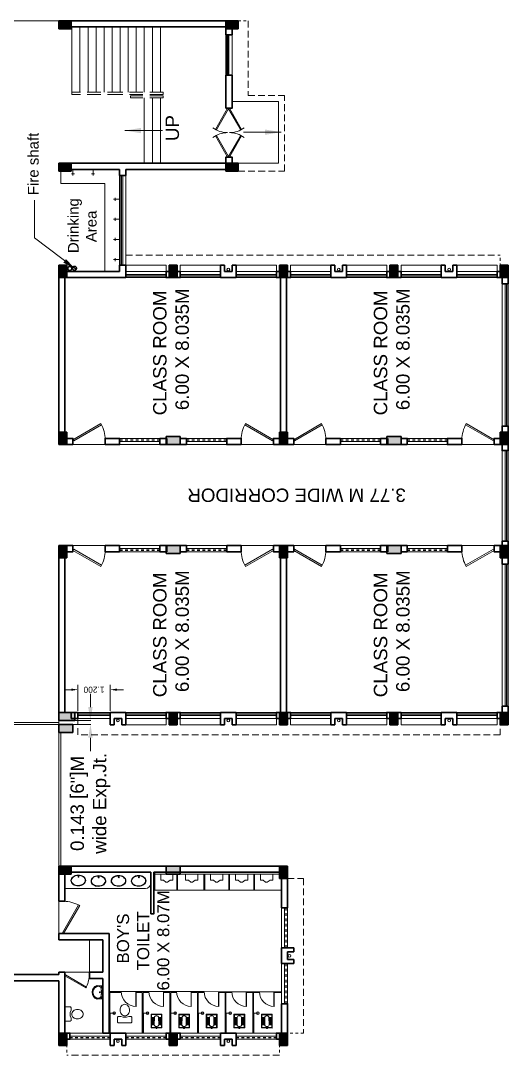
# Model space of a CAD drawing. Header units: millimetres. Extents: x 1898 to 3725, y 783 to 1532.
# Drawn here: x 2425.37 to 2443.55, y 1007.2 to 1045.81 of the extents above; entities that cross this region are included whole.
import ezdxf

# ---------------------------------------------------------------- set-up
doc = ezdxf.new("R2010")
doc.units = ezdxf.units.MM
for name, pattern in [('CENTER2', [1.125, 0.75, -0.125, 0.125, -0.125]), ('DASHED', [0.75, 0.5, -0.25]), ('DASHED2', [0.375, 0.25, -0.125]), ('HIDDEN', [0.375, 0.25, -0.125])]:
    doc.linetypes.add(name, pattern=pattern)
doc.layers.get('0').update_dxf_attribs({"lineweight": 20})
doc.layers.get('Defpoints').update_dxf_attribs({"lineweight": 15})
for name, color, linetype, lineweight in [('BL', 1, 'CENTER2', 30), ('CLL LEV.', 15, 'Continuous', 18), ('COL HATCH', 253, 'Continuous', 13), ('Column', 251, 'Continuous', 30), ('CUBICAL TOILET', 5, 'Continuous', 15), ('DIM', 6, 'Continuous', 18), ('Door', 54, 'Continuous', 18), ('expension joint', 248, 'Continuous', 18), ('Fixture', 44, 'Continuous', 13), ('Furniture', 13, 'Continuous', 13), ('glass', 5, 'Continuous', 18), ('PROJ.', 30, 'DASHED2', 15), ('Railing', 23, 'Continuous', 13), ('STAIRS', 10, 'Continuous', 18), ('TEXT', 7, 'Continuous', 15), ('Ventilator', 4, 'DASHED', 18), ('Wall', 7, 'Continuous', 30), ('Window', 150, 'Continuous', 15), ('Window-Wall', 7, 'Continuous', 18)]:
    doc.layers.add(name, color=color, linetype=linetype, lineweight=lineweight)
doc.styles.add('DIM', font='arial.ttf', dxfattribs={"height": 0.5})
doc.styles.add('L120', font='arial.ttf', dxfattribs={"height": 0.6})
doc.styles.get("Standard").update_dxf_attribs({"font": 'arial.ttf', "height": 0.2})
doc.styles.add('Tabrej', font='arial.ttf')
doc.dimstyles.new('Current Dim style', dxfattribs={"dimscale": 0.3, "dimtxt": 0.2, "dimasz": 2, "dimexe": 0.18, "dimexo": 1, "dimgap": 0.09, "dimtad": 0, "dimzin": 0, "dimdsep": 46, "dimtxsty": 'Standard', "dimcen": 0.09, "dimclrd": 256, "dimclre": 256, "dimclrt": 7, "dimadec": 0, "dimazin": 0, "dimtfac": 1, "dimtofl": 0, "dimtmove": 2, "dimatfit": 3, "dimfxl": 0, "dimtolj": 1, "dimtzin": 0, "dimlwd": -1, "dimlwe": -1, "dimarcsym": 0})
doc.dimstyles.new('DIM', dxfattribs={"dimtxt": 0.5, "dimasz": 0.5, "dimexe": 0.02, "dimexo": 0, "dimgap": 0.1, "dimtad": 0, "dimdec": 3, "dimzin": 0, "dimdsep": 46, "dimtxsty": 'DIM', "dimcen": 0, "dimclrd": 251, "dimclre": 256, "dimclrt": 7, "dimadec": 0, "dimazin": 0, "dimtfac": 1, "dimtdec": 3, "dimtofl": 0, "dimtmove": 0, "dimatfit": 3, "dimfxl": 0, "dimtolj": 1, "dimtzin": 0, "dimlwd": -1, "dimlwe": -1, "dimarcsym": 0})
doc.dimstyles.new('DIMEN', dxfattribs={"dimtxt": 0.3, "dimasz": 0.25, "dimexe": 0.18, "dimexo": 0.0625, "dimgap": 0.09, "dimtad": 0, "dimdec": 3, "dimzin": 0, "dimdsep": 46, "dimtxsty": 'Tabrej', "dimcen": 0, "dimclrd": 256, "dimclre": 256, "dimclrt": 7, "dimadec": 0, "dimazin": 0, "dimtfac": 1, "dimtdec": 3, "dimtofl": 0, "dimtmove": 0, "dimatfit": 1, "dimfxl": 0, "dimtolj": 1, "dimtzin": 0, "dimlwd": -1, "dimlwe": -1, "dimarcsym": 0})

# ---------------------------------------------------------------- blocks, each defined once
blk = doc.blocks.new('WINDOW 1')
at = {"layer": 'CLL LEV.'}
for p, q in [((-0.23, 0), (-0.46, 0)), ((-0.46, 0), (-0.46, -1.5)), ((-0.46, -1.5), (-0.23, -1.5))]:
    blk.add_line(p, q, dxfattribs=at)
at = {"layer": 'Window'}
for p, q in [((-0.065, 0), (-0.065, -1.5)), ((-0.05, -1.5), (-0.05, 0))]:
    blk.add_line(p, q, dxfattribs=at)
at = {"layer": 'Window-Wall'}
for p, q in [((0, 0), (-0.23, 0)), ((-0.23, 0), (-0.23, -1.5)), ((-0.115, 0), (-0.115, -1.5)), ((0, -1.5), (0, 0)), ((-0.23, -1.5), (0, -1.5))]:
    blk.add_line(p, q, dxfattribs=at)
blk = doc.blocks.new('VENTILATOR')
at = {"layer": 'Ventilator', "ltscale": 0.02}
for p, q in [((-0.18, -1.5), (-0.18, 0)), ((-0.165, 0), (-0.165, -1.5))]:
    blk.add_line(p, q, dxfattribs=at)
at = {"layer": 'Window-Wall'}
for p, q in [((-0.23, 0), (0, 0)), ((-0.23, -1.5), (-0.23, 0)), ((-0.115, 0), (-0.115, -1.5)), ((0, 0), (0, -1.5)), ((-0.23, -1.5), (0, -1.5))]:
    blk.add_line(p, q, dxfattribs=at)
blk = doc.blocks.new('C3')
at = {"layer": 'COL HATCH'}
h = blk.add_hatch(color=256, dxfattribs=at)
h.dxf.hatch_style = 1
h.paths.add_polyline_path([(0.3, 0), (0, 0), (0, -0.53), (0.3, -0.53)])
at = {"layer": 'Column'}
for p, q in [((0, 0), (0, -0.53)), ((0.3, 0), (0, 0)), ((0.3, -0.53), (0.3, 0)), ((0, -0.53), (0.3, -0.53))]:
    blk.add_line(p, q, dxfattribs=at)
blk = doc.blocks.new('CU')
at = {"layer": 'COL HATCH', "linetype": 'CENTER2'}
h = blk.add_hatch(color=256, dxfattribs=at)
h.dxf.hatch_style = 1
h.paths.add_polyline_path([(0, 0.035), (0, -0.265), (0.46, -0.265), (0.46, 0.035)])
at = {"layer": 'Column', "linetype": 'CENTER2'}
blk.add_lwpolyline([(0, 0.035), (0, -0.265), (0.46, -0.265), (0.46, 0.035), (0, 0.035)], dxfattribs=at)
blk = doc.blocks.new('SHAFT')
at = {"layer": 'Fixture'}
blk.add_circle((0.327, -0.302), 0.05, dxfattribs=at)
at = {"layer": 'Wall'}
for p, q in [((0.035, 0), (0.62, 0)), ((0.035, 0), (0.035, -0.46)), ((0.185, -0.46), (0.185, -0.23)), ((0.185, -0.23), (0.47, -0.23)), ((0.47, -0.46), (0.47, -0.23)), ((0.62, 0), (0.62, -0.46)), ((0.035, -0.46), (0.185, -0.46)), ((0.62, -0.46), (0.47, -0.46))]:
    blk.add_line(p, q, dxfattribs=at)
blk = doc.blocks.new('*U18')
for p, q in [((0, 0), (0, 6)), ((40, 0), (40, 6))]:
    blk.add_line(p, q)
blk.add_lwpolyline([(0, 0), (34.6, -20), (35.5, -18.5), (0.9, 1.5)], close=True)
blk.add_arc((0, 0), 40, 330, 360)
blk = doc.blocks.new('Door')
at = {"layer": 'Door'}
blk.add_line((0, 0.18), (1.199, 0.18), dxfattribs=at)
at = {"layer": 'Door', "xscale": 0.0299845412869386, "yscale": 0.0299845412869386, "zscale": 0.0299845412869386}
blk.add_blockref('*U18', (0, 0), dxfattribs=at)
blk = doc.blocks.new('A$C65A3360F')
at = {"layer": 'Fixture', "linetype": 'CENTER2'}
for p, q in [((0, 0), (-0.23, 0)), ((0, 0), (-0.23, 0)), ((-0.166, 0.057), (-0.166, 0)), ((-0.166, 0.057), (-0.166, 0)), ((-0.166, 0), (-0.166, -0.057)), ((-0.166, 0), (-0.166, -0.057))]:
    blk.add_line(p, q, dxfattribs=at)
blk = doc.blocks.new('Door - Left Hung 36 in.')
blk.add_lwpolyline([(0.8, -1.3), (0, 0), (31.2, 18), (31.9, 16.7)], close=True)
blk.add_arc((0, 0), 36, 0, 37.3101)
blk = doc.blocks.new('Urinal 1')
for p, q in [((0, 9), (9, 9)), ((0, 9), (0, -9)), ((9, 9), (9, 5)), ((12, 1), (9, 5)), ((12, -1.5), (12, 1)), ((0, -9), (9, -9)), ((9, -5), (12, -1.5)), ((9, -9), (9, -5))]:
    blk.add_line(p, q)
blk = doc.blocks.new('RH 1200')
for p, q in [((21, 0), (21, 43.3)), ((21.7, 0), (21.7, 43.3)), ((-21.7, 0), (21.7, 0)), ((21.7, 0), (21, 0))]:
    blk.add_line(p, q)
at = {"extrusion": (0, 0, -1)}
blk.add_ellipse((21.7, 0), major_axis=(-30.6, 30.6), ratio=1, start_param=5.497787, end_param=7.068583, dxfattribs=at)
blk = doc.blocks.new('GHH')
at = {"layer": 'Door', "ltscale": 20}
blk.add_line((3289.697, -299.103), (3289.697, -299.853), dxfattribs=at)
at = {"layer": 'Door', "ltscale": 20, "xscale": 0.015874999996413, "yscale": 0.015874999996413, "zscale": 0.015874999996413, "rotation": 270}
blk.add_blockref('RH 1200', (3289.697, -299.479), dxfattribs=at)
blk = doc.blocks.new('RSA CL6')
for p, q in [((5.5, 3.5), (5.5, 7.3)), ((5.9, 3.5), (5.9, 7.3)), ((6.3, 3.5), (6.3, 7.3)), ((6.7, 3.4), (6.7, 7.3)), ((7.1, 3.4), (7.1, 7.3)), ((7.5, 3.4), (7.5, 7.3)), ((7.9, 3.4), (7.9, 7.3)), ((8.3, 3.4), (8.3, 7.3)), ((8.7, 3.4), (8.7, 7.3)), ((9.1, 3.4), (9.1, 7.3)), ((9.4, 3.4), (9.4, 7.3)), ((9.8, 3.4), (9.8, 7.3)), ((10.2, 3.4), (10.2, 7.3)), ((10.6, 3.4), (10.6, 7.3)), ((11, 3.3), (11, 7.3)), ((11.4, 3.3), (11.4, 7.3)), ((11.8, 3.3), (11.8, 7.3)), ((12.2, 3.3), (12.2, 7.3)), ((12.6, 3.3), (12.6, 7.3)), ((13, 3.3), (13, 7.3)), ((13.4, 3.3), (13.4, 7.3)), ((13.8, 3.3), (13.8, 7.3)), ((14.2, 3.3), (14.2, 7.3)), ((14.6, 3.3), (14.6, 7.3)), ((15, 3.2), (15, 7.3)), ((15.4, 3.2), (15.4, 7.3)), ((15.7, 3.2), (15.7, 7.3)), ((16.1, 3.2), (16.1, 7.3)), ((16.1, 7.3), (16.1, 3.2)), ((5.5, -7.3), (5.5, -3.5)), ((5.9, -7.3), (5.9, -3.5)), ((6.3, -7.3), (6.3, -3.4)), ((6.7, -7.3), (6.7, -3.4)), ((7.1, -7.3), (7.1, -3.4)), ((7.5, -7.3), (7.5, -3.4)), ((7.9, -7.3), (7.9, -3.4)), ((8.3, -7.3), (8.3, -3.4)), ((8.7, -7.3), (8.7, -3.4)), ((9.1, -7.3), (9.1, -3.4)), ((9.4, -7.3), (9.4, -3.4)), ((9.8, -7.3), (9.8, -3.3)), ((10.2, -7.3), (10.2, -3.3)), ((10.6, -7.3), (10.6, -3.3)), ((11, -7.3), (11, -3.3)), ((11.4, -7.3), (11.4, -3.3)), ((11.8, -7.3), (11.8, -3.3)), ((12.2, -7.3), (12.2, -3.3)), ((12.6, -7.3), (12.6, -3.3)), ((13, -7.3), (13, -3.3)), ((13.4, -7.3), (13.4, -3.2)), ((13.8, -7.3), (13.8, -3.2)), ((14.2, -7.3), (14.2, -3.2)), ((14.6, -7.3), (14.6, -3.2)), ((15, -7.3), (15, -3.2)), ((15.4, -7.3), (15.4, -3.2)), ((15.7, -7.3), (15.7, -3.2)), ((16.1, -3.2), (16.1, -7.3)), ((16.1, -7.3), (16.1, -3.2))]:
    blk.add_line(p, q)
blk.add_lwpolyline([(0.8, -0.6), (0, -0.6), (0, 0.6), (0.8, 0.6)])
for points in [[(0.8, 7.9), (20.9, 7.9), (20.9, -7.9), (0.8, -7.9)], [(1.4, 7.3), (20.3, 7.3), (20.3, -7.3), (1.4, -7.3)]]:
    blk.add_lwpolyline(points, close=True)
for points in [[(5.5, 3.5), (16.1, 3.2, -0.899983), (16.1, -3.2), (5.5, -3.5, -0.799392)], [(5.5, 3.3), (16.1, 3, -0.897689), (16.1, -3), (5.6, -3.3, -0.793494), (5.5, 3.3)]]:
    blk.add_lwpolyline(points, format="xyb", close=True)
blk = doc.blocks.new('ENGLISH SHEET')
at = {"layer": 'Fixture'}
for p, q in [((4663.798, 251.204), (4663.773, 251.179)), ((4663.773, 251.179), (4663.773, 250.696)), ((4663.976, 251.204), (4663.798, 251.204)), ((4664.002, 251.179), (4663.976, 251.204)), ((4663.976, 251.001), (4664.002, 251.09)), ((4663.976, 250.874), (4663.976, 251.001)), ((4663.976, 251.001), (4663.976, 250.874)), ((4664.002, 251.09), (4664.002, 251.179)), ((4663.773, 250.696), (4663.798, 250.67)), ((4663.798, 250.67), (4663.976, 250.67)), ((4664.002, 250.785), (4663.976, 250.874)), ((4663.976, 250.67), (4664.002, 250.696)), ((4664.002, 250.696), (4664.002, 250.785))]:
    blk.add_line(p, q, dxfattribs=at)
blk.add_lwpolyline([(4664.459, 250.937, 0.117036), (4664.443, 251.003, 0.104338), (4664.396, 251.063, 0.09029), (4664.321, 251.105, 0.09898), (4664.243, 251.115, 0.08237), (4664.159, 251.101, 0.09029), (4664.09, 251.063, 0.104338), (4664.043, 251.003, 0.117036), (4664.027, 250.937, 0.117036), (4664.043, 250.871, 0.104338), (4664.09, 250.811, 0.09029), (4664.159, 250.773, 0.08237), (4664.243, 250.759, 0.08237), (4664.327, 250.773, 0.09029), (4664.396, 250.811, 0.104338), (4664.443, 250.871, 0.117036)], format="xyb", close=True, dxfattribs=at)
blk = doc.blocks.new('RSA BASIN 2')
for points in [[(10.7, -8.1, 0.12976), (10, -5.2, 0.106426), (7.6, -2.5, 0.084431), (4.3, -0.7, 0.073534), (0, 0, 0.073534), (-4.3, -0.5, 0.084431), (-7.7, -2.2, 0.106426), (-10.2, -4.8, 0.12976), (-11, -7.7, 0.12976), (-10.3, -10.6, 0.106426), (-7.9, -13.3, 0.084431), (-4.6, -15.1, 0.073534), (-0.3, -15.8, 0.073534), (4, -15.3, 0.084431), (7.4, -13.6, 0.106426), (9.9, -11, 0.12976)], [(10.1, -7.9, 0.119977), (9.4, -5.5, 0.106426), (7.3, -2.9, 0.084431), (4.1, -1.3, 0.073534), (0, -0.6, 0.073534), (-4.1, -1.1, 0.084431), (-7.4, -2.6, 0.106426), (-9.7, -5.1, 0.12976), (-10.4, -7.7, 0.009633), (-10.4, -7.9, 0.119977), (-9.8, -10.3, 0.106426), (-7.6, -12.9, 0.084431), (-4.4, -14.5, 0.073534), (-0.3, -15.2, 0.073534), (3.8, -14.7, 0.084431), (7.1, -13.2, 0.106426), (9.3, -10.7, 0.12976), (10.1, -8.1, 0.009633)]]:
    blk.add_lwpolyline(points, format="xyb", close=True)
for radius in [0.7, 0.479]:
    blk.add_circle((-0.5, -2.5), radius)
blk = doc.blocks.new('RSA BASIN 9')
for points in [[(-0.1, -16.2, 0.340881), (10, -9, 0.074195), (10.1, -8.9), (9.5, 0), (-9.5, 0), (-10, -8.8, 0.082611), (-10, -9.2, 0.330812), (-0.1, -16.2)], [(0, -15, 0.391482), (8.9, -6.7, 0.252869), (6.5, -3.5, 0.087242), (0, -2.5, 0.079484), (-6.5, -3.5, 0.2542), (-8.8, -6.7, 0.39026), (0, -15)], [(-8.6, -2, -0.907437), (-8.4, -1.8), (-7.5, -2.6, -0.907437), (-7.6, -2.7)], [(-8.2, -1.6, -0.907437), (-8.1, -1.5), (-7.1, -2.3, -0.907437), (-7.3, -2.4)], [(-7.8, -1.3, -0.907437), (-7.7, -1.2), (-6.8, -1.9, -0.907437), (-6.9, -2.1)], [(7.8, -1.3, 0.907437), (7.7, -1.2), (6.8, -1.9, 0.907437), (6.9, -2.1)], [(8.2, -1.6, 0.907437), (8.1, -1.5), (7.1, -2.3, 0.907437), (7.3, -2.4)], [(8.6, -2, 0.907437), (8.4, -1.8), (7.5, -2.6, 0.907437), (7.6, -2.7)]]:
    blk.add_lwpolyline(points, format="xyb", close=True)
for points in [[(-5.9, -3.3), (-6.2, -3, -0.183787), (-6.2, -2.7, 0.126662), (-6.2, -2.4), (-6.6, -1.4, 0.35453), (-7.1, -1), (-8.7, -1, 0.414214), (-9.1, -1.4), (-9.6, -9.1, 0.329849), (-0.1, -15.8, 0.338736), (9.6, -8.9, 0.075632), (9.7, -8.8), (9.1, -1.4, 0.414214), (8.7, -1), (7.1, -1, 0.35453), (6.6, -1.4), (6.2, -2.4, 0.126662), (6.2, -2.7, -0.183787), (6.2, -3), (5.9, -3.3)], [(-6.2, -3.4), (-6.2, -3.3, 0.220542), (-6.5, -3.1), (-8.7, -2.8, -0.361119), (-9.2, -2.3)], [(6.2, -3.4), (6.2, -3.3, -0.220542), (6.5, -3.1), (8.7, -2.8, 0.358803), (9.2, -2.3, 0.358803)]]:
    blk.add_lwpolyline(points, format="xyb")
for centre, radius in [((-2.3, -1.6), 0.399), ((0, -4.8), 0.771), ((0, -4.8), 0.602), ((0, -1.2), 0.399), ((2.3, -1.5), 0.399)]:
    blk.add_circle(centre, radius)
blk = doc.blocks.new('*D462')
at = {"layer": 'Defpoints', "color": 0, "lineweight": 15, "transparency": 16777216}
for p in [(-33.644, 20.437), (-33.501, 20.243), (-33.501, 19.663)]:
    blk.add_point(p, dxfattribs=at)
at = {"layer": 'DIM', "transparency": 16777216}
for p, q in [((-33.644, 20.437), (-33.644, 19.643)), ((-33.501, 20.243), (-33.501, 19.643))]:
    blk.add_line(p, q, dxfattribs=at)
at = {"layer": 'DIM', "color": 1, "transparency": 16777216}
for p, q in [((-34.144, 19.663), (-34.644, 19.663)), ((-33.001, 19.663), (-32.501, 19.663))]:
    blk.add_line(p, q, dxfattribs=at)
at = {"layer": 'DIM', "color": 1, "lineweight": 15, "transparency": 16777216}
for points in [[(-34.144, 19.746), (-34.144, 19.58), (-33.644, 19.663)], [(-33.001, 19.746), (-33.001, 19.58), (-33.501, 19.663)]]:
    blk.add_solid(points, dxfattribs=at)
at = {"layer": 'DIM', "color": 7, "transparency": 16777216, "insert": (-36.595, 19.663), "char_height": 0.5, "attachment_point": 5, "style": 'DIM'}
blk.add_mtext('\\A1;0.143 [6"]M \\Pwide Exp.Jt.', dxfattribs=at)
blk = doc.blocks.new('*D463')
at = {"layer": 'Defpoints', "color": 0, "lineweight": 15, "transparency": 16777216}
for p in [(-33.201, 20.128), (-32.351, 20.128), (-33.201, 18.928)]:
    blk.add_point(p, dxfattribs=at)
at = {"layer": 'DIM', "transparency": 16777216}
for p, q in [((-32.351, 20.378), (-32.351, 20.628)), ((-33.139, 20.128), (-32.171, 20.128)), ((-33.139, 18.928), (-32.171, 18.928)), ((-32.351, 18.678), (-32.351, 18.428))]:
    blk.add_line(p, q, dxfattribs=at)
at = {"layer": 'DIM', "lineweight": 15, "transparency": 16777216}
for points in [[(-32.392, 20.378), (-32.309, 20.378), (-32.351, 20.128)], [(-32.392, 18.678), (-32.309, 18.678), (-32.351, 18.928)]]:
    blk.add_solid(points, dxfattribs=at)
at = {"layer": 'DIM', "color": 7, "transparency": 16777216, "insert": (-32.351, 19.528), "char_height": 0.3, "attachment_point": 5, "rotation": 90, "style": 'Tabrej'}
blk.add_mtext('\\A1;{\\H0.75x;1.200}', dxfattribs=at)
blk = doc.blocks.new('C2')
at = {"layer": 'COL HATCH'}
h = blk.add_hatch(color=256, dxfattribs=at)
h.dxf.hatch_style = 1
h.paths.add_polyline_path([(0.3, 0), (0, 0), (0, -0.6), (0.3, -0.6)])
at = {"layer": 'Column'}
for p, q in [((0, 0), (0, -0.6)), ((0.3, 0), (0, 0)), ((0.3, -0.6), (0.3, 0)), ((0, -0.6), (0.3, -0.6))]:
    blk.add_line(p, q, dxfattribs=at)
blk = doc.blocks.new('GROUND FLOOR')
at = {"layer": 'BL'}
for centre in [(-16.6339, 20.4333), (-16.6286, 20.2593)]:
    blk.add_circle(centre, 0.075, dxfattribs=at)
at = {"layer": 'CUBICAL TOILET'}
for p, q in [((-43.6473, 18.9364), (-45.1648, 18.9374)), ((-43.6476, 18.5218), (-43.6473, 18.9364)), ((-43.6176, 18.5218), (-43.6173, 18.9664)), ((-43.6176, 18.5218), (-43.6476, 18.5218)), ((-43.6481, 17.7314), (-43.6479, 17.9521)), ((-43.6479, 17.9521), (-43.6179, 17.9521)), ((-43.6181, 17.7314), (-43.6179, 17.9521)), ((-43.6481, 17.7314), (-45.1681, 17.7324)), ((-43.6481, 17.7014), (-45.1681, 17.7024)), ((-43.6482, 17.4918), (-43.6481, 17.7014)), ((-43.6182, 17.4918), (-43.6482, 17.4918)), ((-43.6182, 17.4918), (-43.6181, 17.7314)), ((-43.6487, 16.7014), (-45.165, 16.7024)), ((-43.6488, 16.6714), (-45.165, 16.6724)), ((-43.6489, 16.4618), (-43.6488, 16.6714)), ((-43.6487, 16.7014), (-43.6486, 16.9221)), ((-43.6486, 16.9221), (-43.6186, 16.9221)), ((-43.6189, 16.4618), (-43.6187, 16.7014)), ((-43.6187, 16.7014), (-43.6186, 16.9221)), ((-43.6189, 16.4618), (-43.6489, 16.4618)), ((-43.6494, 15.6714), (-43.6493, 15.8921)), ((-43.6493, 15.8921), (-43.6193, 15.8921)), ((-43.6194, 15.6714), (-43.6193, 15.8921)), ((-43.6494, 15.6714), (-45.1694, 15.6724)), ((-43.6494, 15.6414), (-45.1694, 15.6424)), ((-43.6496, 15.4318), (-43.6494, 15.6414)), ((-43.6196, 15.4318), (-43.6194, 15.6714)), ((-43.6196, 15.4318), (-43.6496, 15.4318)), ((-43.6501, 14.6414), (-43.6499, 14.8621)), ((-43.6499, 14.8621), (-43.6199, 14.8621)), ((-43.6201, 14.6414), (-43.6199, 14.8621)), ((-43.6501, 14.6414), (-45.1701, 14.6424)), ((-43.6501, 14.6114), (-45.1701, 14.6124)), ((-43.6502, 14.4018), (-43.6501, 14.6114)), ((-43.6202, 14.4018), (-43.6502, 14.4018)), ((-43.6202, 14.4018), (-43.6201, 14.6414)), ((-43.6508, 13.5814), (-45.1708, 13.5824)), ((-43.6507, 13.6114), (-45.1707, 13.6124)), ((-43.6509, 13.3718), (-43.6508, 13.5814)), ((-43.6507, 13.6114), (-43.6506, 13.8321)), ((-43.6506, 13.8321), (-43.6206, 13.8321)), ((-43.6209, 13.3718), (-43.6207, 13.6114)), ((-43.6207, 13.6114), (-43.6206, 13.8321)), ((-43.6209, 13.3718), (-43.6509, 13.3718)), ((-43.6514, 12.5464), (-43.6513, 12.8021)), ((-43.6513, 12.8021), (-43.6213, 12.8021)), ((-43.6214, 12.5464), (-43.6213, 12.8021))]:
    blk.add_line(p, q, dxfattribs=at)
at = {"layer": 'expension joint'}
for p, q in [((-33.6439, 24.1935), (-33.6439, 20.8435)), ((-33.5814, 24.1935), (-33.5814, 20.8435)), ((-7.3864, 24.1935), (-7.3864, 20.8435)), ((-33.6439, 20.8435), (-33.5014, 20.8435))]:
    blk.add_line(p, q, dxfattribs=at)
at = {"layer": 'Fixture'}
for p, q in [((-39.7673, 17.6088), (-39.7673, 20.6135)), ((-12.9264, 20.761), (-13.4564, 20.761)), ((-13.4564, 19.126), (-13.4564, 20.7606)), ((-13.4564, 19.126), (-16.7414, 19.126)), ((-39.5675, 17.4086), (-39.1648, 17.4086)), ((-39.834, 17.2636), (-39.1636, 17.2636)), ((-39.8336, 12.5436), (-39.8336, 17.2936)), ((-39.8336, 17.2936), (-39.1648, 17.2936)), ((-39.2336, 14.7736), (-39.2336, 17.2636)), ((-39.8339, 16.4435), (-39.2339, 16.4435)), ((-39.8339, 16.4135), (-39.2339, 16.4135)), ((-39.2336, 12.6136), (-39.2336, 16.3486)), ((-39.834, 15.4336), (-39.234, 15.4336)), ((-39.834, 15.4036), (-39.234, 15.4036)), ((-39.8343, 14.5036), (-39.2343, 14.5036)), ((-39.8343, 14.4736), (-39.2343, 14.4736)), ((-39.8347, 13.5736), (-39.2347, 13.5736)), ((-39.8347, 13.5436), (-39.2347, 13.5436))]:
    blk.add_line(p, q, dxfattribs=at)
at = {"layer": 'Fixture', "ltscale": 0.05}
for p, q in [((-45.1648, 18.925), (-44.4173, 18.9245)), ((-44.4174, 18.7587), (-44.4173, 18.9245)), ((-45.1681, 17.69), (-44.4181, 17.6895)), ((-44.4182, 17.5237), (-44.4181, 17.6895)), ((-45.165, 16.66), (-44.4188, 16.6595)), ((-44.4189, 16.4937), (-44.4188, 16.6595)), ((-45.1694, 15.63), (-44.4194, 15.6295)), ((-44.4195, 15.4637), (-44.4194, 15.6295)), ((-45.1701, 14.6), (-44.4201, 14.5995)), ((-44.4202, 14.4337), (-44.4201, 14.5995)), ((-45.1708, 13.57), (-44.4208, 13.5695)), ((-44.4209, 13.4037), (-44.4208, 13.5695))]:
    blk.add_line(p, q, dxfattribs=at)
for centre in [(-44.4174, 18.7745), (-44.4182, 17.5395), (-44.4189, 16.5095), (-44.4195, 15.4795), (-44.4202, 14.4495), (-44.4209, 13.4195)]:
    blk.add_circle(centre, 0.05, dxfattribs=at)
at = {"layer": 'Fixture'}
blk.add_arc((-39.5673, 17.6086), 0.2, 179.96287, 269.96287, dxfattribs=at)
at = {"layer": 'Furniture'}
blk.add_line((-42.8948, 19.6933), (-41.6809, 19.6933), dxfattribs=at)
at = {"layer": 'glass', "lineweight": 5}
for p, q in [((-16.5114, 18.5335), (-13.1664, 18.5335)), ((-13.1664, 18.4985), (-16.5114, 18.4985)), ((-9.4164, 14.5735), (-7.9164, 14.5735)), ((-7.9164, 14.5385), (-9.4164, 14.5385))]:
    blk.add_line(p, q, dxfattribs=at)
at = {"layer": 'PROJ.'}
for p, q in [((-45.9948, 12.6135), (-45.9948, 20.5435)), ((-34.0314, 4.3835), (-34.0314, 20.1285)), ((-34.0314, 20.1285), (-33.4314, 20.1285)), ((-16.7414, 18.3435), (-16.1414, 18.3435)), ((-16.1414, 18.3435), (-16.1414, 4.3835)), ((-13.0064, 14.1535), (-13.0064, 12.4235)), ((-10.1744, 13.7835), (-10.1744, 12.4235)), ((-7.3864, 13.7835), (-10.1744, 13.7835)), ((-13.0064, 12.4235), (-10.1744, 12.4235)), ((-39.3948, 12.3135), (-39.3948, 11.7135)), ((-39.3948, 11.7135), (-45.1648, 11.7135)), ((-33.4314, 4.3835), (-34.0314, 4.3835))]:
    blk.add_line(p, q, dxfattribs=at)
at = {"layer": 'PROJ.', "ltscale": 0.05}
for p, q in [((-45.3948, 20.5435), (-45.9948, 20.5435)), ((-45.3948, 12.6135), (-45.9948, 12.6135)), ((-45.1648, 11.7135), (-45.1648, 12.3135)), ((-16.7414, 4.3835), (-16.1414, 4.3835))]:
    blk.add_line(p, q, dxfattribs=at)
at = {"layer": 'PROJ.', "ltscale": 0.02}
blk.add_line((-7.3864, 14.1535), (-7.3864, 13.7835), dxfattribs=at)
at = {"layer": 'Railing'}
for p, q in [((-38.9348, 20.8435), (-33.9439, 20.8435)), ((-38.9348, 20.7635), (-33.9439, 20.7635))]:
    blk.add_line(p, q, dxfattribs=at)
at = {"layer": 'Railing', "linetype": 'DASHED'}
for p, q in [((-10.1364, 18.5285), (-10.1364, 20.3615)), ((-10.0564, 18.5285), (-10.0564, 20.3615)), ((-10.2664, 16.9535), (-10.2664, 18.168)), ((-10.1864, 16.9535), (-10.1864, 18.168)), ((-10.1364, 16.9535), (-10.1364, 18.5285)), ((-10.0564, 16.9535), (-10.0564, 18.5285)), ((-10.1864, 16.9535), (-10.2664, 16.9535)), ((-10.0564, 16.9535), (-10.1364, 16.9535))]:
    blk.add_line(p, q, dxfattribs=at)
at = {"layer": 'Railing', "linetype": 'HIDDEN', "ltscale": 0.01}
for p, q in [((-10.1364, 20.3615), (-10.0564, 20.3615)), ((-10.2664, 18.168), (-10.1864, 18.168))]:
    blk.add_line(p, q, dxfattribs=at)
at = {"layer": 'STAIRS'}
for p, q in [((-7.6164, 20.3535), (-10.0564, 20.3535)), ((-7.6164, 20.0535), (-10.0564, 20.0535)), ((-7.6164, 19.7535), (-10.0564, 19.7535)), ((-7.6164, 19.4535), (-10.0564, 19.4535)), ((-7.6164, 19.1535), (-10.0564, 19.1535)), ((-7.6164, 18.8535), (-10.0564, 18.8535)), ((-10.0564, 18.8535), (-9.0063, 18.8535)), ((-7.6164, 18.5535), (-10.0564, 18.5535)), ((-7.6164, 18.2535), (-10.0564, 18.2535)), ((-7.6164, 17.9535), (-10.0564, 17.9535)), ((-10.2664, 17.6535), (-12.7064, 17.6535)), ((-7.6164, 17.6535), (-10.0564, 17.6535)), ((-10.2664, 17.3535), (-12.7064, 17.3535)), ((-10.2664, 17.0535), (-12.7064, 17.0535)), ((-7.6164, 17.3535), (-10.0564, 17.3535)), ((-7.6164, 17.0535), (-10.0564, 17.0535)), ((-12.7064, 14.3835), (-12.7064, 12.6535)), ((-10.4044, 14.3835), (-10.4044, 12.6535)), ((-12.7064, 12.6535), (-10.4044, 12.6535))]:
    blk.add_line(p, q, dxfattribs=at)
at = {"layer": 'Wall'}
for p, q in [((-43.2106, 24.4234), (-43.2106, 20.8435)), ((-42.9806, 24.1934), (-42.9806, 20.8435)), ((-45.1648, 20.8435), (-43.2106, 20.8435)), ((-45.1648, 20.6135), (-42.8948, 20.6135)), ((-42.9806, 20.8435), (-42.8948, 20.8435)), ((-42.8948, 20.8435), (-42.8948, 20.6135)), ((-41.6809, 20.8435), (-41.6809, 20.6135)), ((-41.6809, 20.8435), (-41.4509, 20.8435)), ((-41.6809, 20.6135), (-41.6809, 19.1964)), ((-41.4509, 20.8435), (-41.4509, 18.9664)), ((-39.2348, 20.8435), (-40.241, 20.8435)), ((-40.241, 20.8435), (-40.241, 20.6135)), ((-40.241, 20.6135), (-39.2348, 20.6135)), ((-39.2348, 20.6135), (-39.2348, 20.8435)), ((-27.4314, 20.8435), (-33.2014, 20.8435)), ((-27.4314, 20.6135), (-33.2014, 20.6135)), ((-22.7414, 20.8435), (-16.9714, 20.8435)), ((-22.7414, 20.6135), (-16.9714, 20.6135)), ((-16.7414, 20.5435), (-16.9714, 20.5435)), ((-16.9714, 20.5435), (-16.9714, 18.3435)), ((-39.1648, 20.3835), (-39.1648, 17.4086)), ((-38.9348, 20.3835), (-38.9348, 12.6135)), ((-12.9364, 20.3835), (-12.9364, 18.5735)), ((-12.7064, 20.3835), (-12.7064, 14.6135)), ((-7.6164, 20.3835), (-7.6164, 14.6135)), ((-7.3864, 20.3835), (-7.3864, 14.6135)), ((-43.1248, 19.6933), (-43.1248, 19.1964)), ((-42.8948, 19.6933), (-43.1248, 19.6933)), ((-42.8948, 19.6933), (-42.8948, 19.1964)), ((-43.1248, 19.1964), (-45.1648, 19.1964)), ((-45.1648, 18.9664), (-45.1648, 19.1964)), ((-45.1648, 18.9664), (-41.4509, 18.9664)), ((-42.8948, 19.1964), (-41.6809, 19.1964)), ((-16.5114, 18.5735), (-16.7414, 18.5735)), ((-16.5114, 18.5735), (-16.5114, 18.3435)), ((-13.1664, 18.5735), (-12.9364, 18.5735)), ((-13.1664, 18.3435), (-13.1664, 18.5735)), ((-45.3948, 18.3435), (-45.1648, 18.3435)), ((-16.5114, 18.3435), (-16.9714, 18.3435)), ((-13.1664, 18.3435), (-12.9364, 18.3435)), ((-12.9364, 18.3435), (-12.9364, 14.6135)), ((-39.1648, 17.2936), (-39.1648, 12.6135)), ((-26.9714, 16.8085), (-27.2014, 16.8085)), ((-23.2014, 16.8085), (-22.9714, 16.8085)), ((-33.2014, 12.5785), (-27.4314, 12.5785)), ((-16.9714, 12.5785), (-22.7414, 12.5785)), ((-33.2014, 12.3485), (-27.4314, 12.3485)), ((-16.9714, 12.3485), (-22.7414, 12.3485)), ((-26.9714, 8.5785), (-27.2014, 8.5785)), ((-23.2014, 8.5785), (-22.9714, 8.5785))]:
    blk.add_line(p, q, dxfattribs=at)
at = {"layer": 'Wall', "linetype": 'CENTER2'}
for p, q in [((-43.4873, 20.8435), (-43.2573, 20.8435)), ((-42.8948, 20.8435), (-42.8948, 20.6135))]:
    blk.add_line(p, q, dxfattribs=at)
at = {"layer": 'Wall'}
for points in [[(-42.9806, 20.8435), (-42.9806, 21.0735)], [(-26.9714, 20.5435), (-27.2014, 20.5435), (-27.2014, 20.3135), (-26.9714, 20.3135), (-26.9714, 20.5435)], [(-23.2014, 20.5435), (-22.9714, 20.5435), (-22.9714, 20.3135), (-23.2014, 20.3135), (-23.2014, 20.5435)], [(-16.7414, 18.5735), (-16.7414, 20.5435)], [(-33.4314, 20.3835), (-33.2014, 20.3835), (-33.2014, 20.1285), (-33.4314, 20.1285), (-33.4314, 20.3835)], [(-39.1648, 17.2936), (-40.7113, 17.2936), (-40.7113, 17.4086), (-39.1648, 17.4086)], [(-26.9714, 17.0735), (-27.2014, 17.0735), (-27.2014, 16.8435), (-26.9714, 16.8435), (-26.9714, 17.0735)], [(-23.2014, 17.0735), (-22.9714, 17.0735), (-22.9714, 16.8435), (-23.2014, 16.8435), (-23.2014, 17.0735)], [(-45.3948, 16.8435), (-45.1648, 16.8435), (-45.1648, 16.7285), (-45.3948, 16.7285), (-45.3948, 16.8435)], [(-33.4314, 16.8435), (-33.2014, 16.8435), (-33.2014, 16.7285), (-33.4314, 16.7285), (-33.4314, 16.8435)], [(-16.7414, 16.8435), (-16.9714, 16.8435), (-16.9714, 16.7285), (-16.7414, 16.7285), (-16.7414, 16.8435)], [(-45.3948, 16.3135), (-45.1648, 16.3135), (-45.1648, 16.4285), (-45.3948, 16.4285), (-45.3948, 16.3135)], [(-33.4314, 16.4285), (-33.2014, 16.4285), (-33.2014, 16.3135), (-33.4314, 16.3135), (-33.4314, 16.4285)], [(-26.9714, 16.0835), (-27.2014, 16.0835), (-27.2014, 16.3135), (-26.9714, 16.3135), (-26.9714, 16.0835)], [(-23.2014, 16.0835), (-22.9714, 16.0835), (-22.9714, 16.3135), (-23.2014, 16.3135), (-23.2014, 16.0835)], [(-16.7414, 16.4285), (-16.9714, 16.4285), (-16.9714, 16.3135), (-16.7414, 16.3135), (-16.7414, 16.4285)], [(-12.7064, 14.6135), (-12.4764, 14.6135), (-12.4764, 14.3835), (-12.7064, 14.3835), (-12.7064, 14.6135)], [(-7.9164, 14.6135), (-7.6864, 14.6135), (-7.6864, 14.3835), (-7.9164, 14.3835), (-7.9164, 14.6135)], [(-26.9714, 12.6135), (-27.2014, 12.6135), (-27.2014, 12.8435), (-26.9714, 12.8435), (-26.9714, 12.6135)], [(-23.2014, 12.6135), (-22.9714, 12.6135), (-22.9714, 12.8435), (-23.2014, 12.8435), (-23.2014, 12.6135)], [(-45.3948, 12.7285), (-45.1648, 12.7285), (-45.1648, 12.6135), (-45.3948, 12.6135), (-45.3948, 12.7285)], [(-44.0723, 12.5435), (-44.0723, 12.3135), (-45.1648, 12.3135), (-45.1648, 12.5435), (-44.0723, 12.5435)], [(-39.3948, 12.5435), (-39.3948, 12.3135), (-40.4873, 12.3135), (-40.4873, 12.5435), (-39.3948, 12.5435)], [(-33.4314, 12.7285), (-33.2014, 12.7285), (-33.2014, 12.6135), (-33.4314, 12.6135), (-33.4314, 12.7285)], [(-33.4314, 12.7285), (-33.2014, 12.7285), (-33.2014, 12.6135), (-33.4314, 12.6135), (-33.4314, 12.7285)], [(-16.7414, 12.7285), (-16.9714, 12.7285), (-16.9714, 12.6135), (-16.7414, 12.6135), (-16.7414, 12.7285)], [(-16.7414, 12.7285), (-16.9714, 12.7285), (-16.9714, 12.6135), (-16.7414, 12.6135), (-16.7414, 12.7285)], [(-33.4314, 12.3135), (-33.2014, 12.3135), (-33.2014, 12.1985), (-33.4314, 12.1985), (-33.4314, 12.3135)], [(-26.9714, 12.3135), (-27.2014, 12.3135), (-27.2014, 12.0835), (-26.9714, 12.0835), (-26.9714, 12.3135)], [(-23.2014, 12.3135), (-22.9714, 12.3135), (-22.9714, 12.0835), (-23.2014, 12.0835), (-23.2014, 12.3135)], [(-16.7414, 12.3135), (-16.9714, 12.3135), (-16.9714, 12.1985), (-16.7414, 12.1985), (-16.7414, 12.3135)], [(-33.4314, 8.6135), (-33.2014, 8.6135), (-33.2014, 8.4985), (-33.4314, 8.4985), (-33.4314, 8.6135)], [(-26.9714, 8.8435), (-27.2014, 8.8435), (-27.2014, 8.6135), (-26.9714, 8.6135), (-26.9714, 8.8435)], [(-23.2014, 8.8435), (-22.9714, 8.8435), (-22.9714, 8.6135), (-23.2014, 8.6135), (-23.2014, 8.8435)], [(-16.7414, 8.6135), (-16.9714, 8.6135), (-16.9714, 8.4985), (-16.7414, 8.4985), (-16.7414, 8.6135)], [(-33.4314, 8.1985), (-33.2014, 8.1985), (-33.2014, 8.0835), (-33.4314, 8.0835), (-33.4314, 8.1985)], [(-16.7414, 8.1985), (-16.9714, 8.1985), (-16.9714, 8.0835), (-16.7414, 8.0835), (-16.7414, 8.1985)], [(-26.9714, 7.8535), (-27.2014, 7.8535), (-27.2014, 8.0835), (-26.9714, 8.0835), (-26.9714, 7.8535)], [(-23.2014, 7.8535), (-22.9714, 7.8535), (-22.9714, 8.0835), (-23.2014, 8.0835), (-23.2014, 7.8535)], [(-33.4314, 4.4985), (-33.2014, 4.4985), (-33.2014, 4.3835), (-33.4314, 4.3835), (-33.4314, 4.4985)], [(-33.4314, 4.4985), (-33.2014, 4.4985), (-33.2014, 4.3835), (-33.4314, 4.3835), (-33.4314, 4.4985)], [(-33.2014, 4.0835), (-32.9714, 4.0835), (-32.9714, 4.3135), (-33.2014, 4.3135), (-33.2014, 4.0835)], [(-27.6614, 4.0835), (-27.4314, 4.0835), (-27.4314, 4.3135), (-27.6614, 4.3135), (-27.6614, 4.0835)], [(-26.9714, 4.3835), (-27.2014, 4.3835), (-27.2014, 4.6135), (-26.9714, 4.6135), (-26.9714, 4.3835)], [(-26.8114, 4.0835), (-26.9714, 4.0835), (-26.9714, 4.3135), (-26.8114, 4.3135), (-26.8114, 4.0835)], [(-23.2014, 4.0835), (-23.4314, 4.0835), (-23.4314, 4.3135), (-23.2014, 4.3135), (-23.2014, 4.0835)], [(-23.2014, 4.3835), (-22.9714, 4.3835), (-22.9714, 4.6135), (-23.2014, 4.6135), (-23.2014, 4.3835)], [(-22.7414, 4.0835), (-22.5114, 4.0835), (-22.5114, 4.3135), (-22.7414, 4.3135), (-22.7414, 4.0835)], [(-17.2014, 4.0835), (-16.9714, 4.0835), (-16.9714, 4.3135), (-17.2014, 4.3135), (-17.2014, 4.0835)], [(-16.7414, 4.4985), (-16.9714, 4.4985), (-16.9714, 4.3835), (-16.7414, 4.3835), (-16.7414, 4.4985)], [(-16.7414, 4.4985), (-16.9714, 4.4985), (-16.9714, 4.3835), (-16.7414, 4.3835), (-16.7414, 4.4985)]]:
    blk.add_lwpolyline(points, dxfattribs=at)
for points in [[(-45.1648, 20.5435), (-45.3948, 20.5435), (-45.3948, 20.4285), (-45.1648, 20.4285)], [(-26.9712, 19.1141), (-27.2014, 19.1141), (-27.2014, 18.5735), (-26.9712, 18.5735)], [(-23.2016, 19.1141), (-22.9714, 19.1141), (-22.9714, 18.5735), (-23.2016, 18.5735)], [(-26.9712, 14.0428), (-27.2014, 14.0428), (-27.2014, 14.5835), (-26.9712, 14.5835)], [(-23.2016, 14.0428), (-22.9714, 14.0428), (-22.9714, 14.5835), (-23.2016, 14.5835)], [(-10.652, 14.6135), (-9.4164, 14.6135), (-9.4164, 14.3835), (-10.652, 14.3835)], [(-26.9712, 10.8841), (-27.2014, 10.8841), (-27.2014, 10.3435), (-26.9712, 10.3435)], [(-23.2016, 10.8841), (-22.9714, 10.8841), (-22.9714, 10.3435), (-23.2016, 10.3435)], [(-26.9712, 5.8128), (-27.2014, 5.8128), (-27.2014, 6.3535), (-26.9712, 6.3535)], [(-23.2016, 5.8128), (-22.9714, 5.8128), (-22.9714, 6.3535), (-23.2016, 6.3535)]]:
    blk.add_lwpolyline(points, close=True, dxfattribs=at)
at = {"layer": 'Wall', "lineweight": 18}
blk.add_lwpolyline([(-42.9806, 20.8435), (-42.8948, 20.8435)], dxfattribs=at)
at = {"layer": 'Window'}
for p, q in [((-33.2664, 20.1285), (-33.2664, 18.9285)), ((-33.2514, 18.9285), (-33.2514, 20.1285)), ((-27.6614, 4.1485), (-32.9714, 4.1485)), ((-32.9714, 4.1335), (-27.6614, 4.1335)), ((-26.8114, 4.1485), (-23.4314, 4.1485)), ((-23.4314, 4.1335), (-26.8114, 4.1335)), ((-17.2014, 4.1485), (-22.5114, 4.1485)), ((-22.5114, 4.1335), (-17.2014, 4.1335))]:
    blk.add_line(p, q, dxfattribs=at)
at = {"layer": 'Window-Wall'}
for p, q in [((-33.2014, 20.1285), (-33.4314, 20.1285)), ((-33.4314, 20.1285), (-33.4314, 18.9285)), ((-33.3164, 20.1285), (-33.3164, 18.9285)), ((-33.2014, 18.9285), (-33.2014, 20.1285)), ((-33.4314, 18.7785), (-33.4314, 18.7685)), ((-27.6614, 4.3135), (-32.9714, 4.3135)), ((-32.9714, 4.3135), (-32.9714, 4.0835)), ((-26.8114, 4.0835), (-26.8114, 4.3135)), ((-26.8114, 4.3135), (-23.4314, 4.3135)), ((-23.4314, 4.3135), (-23.4314, 4.0835)), ((-17.2014, 4.3135), (-22.5114, 4.3135)), ((-22.5114, 4.3135), (-22.5114, 4.0835)), ((-27.6614, 4.1985), (-32.9714, 4.1985)), ((-32.9714, 4.0835), (-27.6614, 4.0835)), ((-26.8114, 4.1985), (-23.4314, 4.1985)), ((-23.4314, 4.0835), (-26.8114, 4.0835)), ((-17.2014, 4.1985), (-22.5114, 4.1985)), ((-22.5114, 4.0835), (-17.2014, 4.0835))]:
    blk.add_line(p, q, dxfattribs=at)
at = {"layer": 'Window-Wall', "lineweight": 15}
for p, q in [((-16.5114, 18.5735), (-13.1664, 18.5735)), ((-13.1664, 18.4585), (-16.5114, 18.4585)), ((-16.5114, 18.3435), (-13.1664, 18.3435)), ((-9.4164, 14.6135), (-7.9164, 14.6135)), ((-9.4164, 14.6135), (-9.4164, 14.3835)), ((-7.9164, 14.4985), (-9.4164, 14.4985)), ((-9.4164, 14.3835), (-7.9164, 14.3835))]:
    blk.add_line(p, q, dxfattribs=at)
at = {"layer": 'Column', "linetype": 'CENTER2', "xscale": -1}
for p in [(-45.1648, 20.8085), (-26.9714, 20.8085), (-45.1648, 16.6935), (-33.2014, 16.6935), (-45.1648, 12.5785), (-38.9348, 12.5785), (-33.2014, 12.5785), (-26.9714, 12.5785), (-33.2014, 8.4635), (-33.2014, 4.3485), (-26.9714, 4.3485)]:
    blk.add_blockref('CU', p, dxfattribs=at)
at = {"layer": 'Column', "linetype": 'CENTER2', "rotation": 270}
for p in [(-38.9698, 20.8435), (-38.9698, 20.8435), (-38.9698, 20.8435), (-38.9698, 20.8435), (-12.7414, 20.8435), (-7.4214, 20.8435), (-12.7414, 14.6135), (-7.4214, 14.6135)]:
    blk.add_blockref('CU', p, dxfattribs=at)
at = {"layer": 'Column', "color": 5}
for p in [(-33.9439, 20.8435), (-39.2348, 16.8435), (-27.2714, 16.8435), (-27.2714, 8.6135)]:
    blk.add_blockref('C3', p, dxfattribs=at)
at = {"layer": 'Column', "color": 5, "rotation": 180}
blk.add_blockref('C2', (-33.2014, 20.2435), dxfattribs=at)
at = {"layer": 'Column', "linetype": 'CENTER2'}
for p in [(-23.2014, 20.8085), (-16.9714, 20.8085), (-16.9714, 16.6935), (-23.2014, 12.5785), (-16.9714, 12.5785), (-16.9714, 8.4635), (-23.2014, 4.3485), (-16.9714, 4.3485)]:
    blk.add_blockref('CU', p, dxfattribs=at)
at = {"layer": 'Column', "color": 5, "xscale": -1}
for p in [(-22.9014, 16.8435), (-22.9014, 8.6135)]:
    blk.add_blockref('C3', p, dxfattribs=at)
at = {"layer": 'Door'}
for name, p, xscale, yscale, zscale, rotation in [('GHH', (2588.2886, 256.1809), -0.8000000001374484, 0.8000000001375156, 0.8000000001375136, 359.9642723067067), ('GHH', (2588.2879, 255.1509), -0.8000000001374484, 0.8000000001375156, 0.8000000001375136, 359.9642723067067), ('GHH', (2588.2872, 254.1209), -0.8000000001374484, 0.8000000001375156, 0.8000000001375136, 359.9642723067067), ('GHH', (2588.2866, 253.0909), -0.8000000001374484, 0.8000000001375156, 0.8000000001375136, 359.9642723067067), ('GHH', (2588.2859, 252.0609), -0.8000000001374484, 0.8000000001375156, 0.8000000001375136, 359.9642723067067), ('Door - Left Hung 36 in.', (-12.4747, 14.4806), -0.02527777777140727, 0.02527777777140727, 0.0252777777714073, 180), ('GHH', (2588.2852, 251.0309), -0.8000000001374484, 0.8000000001375156, 0.8000000001375136, 359.9642723067067)]:
    blk.add_blockref(name, p, dxfattribs=dict(at, xscale=xscale, yscale=yscale, zscale=zscale, rotation=rotation))
at = {"layer": 'Door', "extrusion": (0, 0, -1), "xscale": -0.02527777777140727, "yscale": 0.02527777777140727, "zscale": -0.02527777777140727}
blk.add_blockref('Door - Left Hung 36 in.', (12.4747, 14.5463), dxfattribs=at)
at = {"layer": 'Door', "xscale": -0.02527777777140727, "yscale": 0.02527777777140727, "zscale": 0.0252777777714073}
blk.add_blockref('Door - Left Hung 36 in.', (-10.6547, 14.5463), dxfattribs=at)
at = {"layer": 'Door', "extrusion": (0, 0, -1), "xscale": -0.02527777777140727, "yscale": 0.02527777777140727, "zscale": -0.02527777777140727, "rotation": 180}
blk.add_blockref('Door - Left Hung 36 in.', (10.6547, 14.4806), dxfattribs=at)
at = {"layer": 'Fixture', "extrusion": (0, 0, -1), "zscale": -1}
for p, rotation in [((-216.698, 4683.8278), 270.125546201552), ((4707.9896, 279.5384), 180.1255462015781)]:
    blk.add_blockref('ENGLISH SHEET', p, dxfattribs=dict(at, rotation=rotation))
at = {"layer": 'Fixture', "extrusion": (0, 0, -1)}
for name, p, xscale, yscale, zscale, rotation in [('RSA BASIN 2', (39.2699, 20.1197), 0.02539999999498832, 0.02539999999498832, -0.02539999999591329, 90), ('RSA BASIN 2', (39.2901, 19.3699), 0.02539999999498832, 0.02539999999498832, -0.02539999999591329, 90), ('RSA BASIN 2', (39.2847, 18.6196), 0.02539999999498832, 0.02539999999498832, -0.02539999999591329, 90), ('RSA BASIN 2', (39.2852, 17.8699), 0.02539999999498832, 0.02539999999498832, -0.02539999999591329, 90), ('RSA CL6', (44.9934, 17.2023), 0.02539999999589984, 0.02539999999589984, -0.02539999999589774, 180.0371262338589), ('RSA CL6', (44.9941, 16.1723), 0.02539999999589984, 0.02539999999589984, -0.02539999999589774, 180.0371262338589), ('RSA CL6', (44.9948, 15.1423), 0.02539999999589984, 0.02539999999589984, -0.02539999999589774, 180.0371262338589), ('RSA CL6', (44.9954, 14.1123), 0.02539999999589984, 0.02539999999589984, -0.02539999999589774, 180.0371262338589), ('RSA CL6', (44.9961, 13.0823), 0.02539999999589984, 0.02539999999589984, -0.02539999999589774, 180.0371262338589)]:
    blk.add_blockref(name, p, dxfattribs=dict(at, xscale=xscale, yscale=yscale, zscale=zscale, rotation=rotation))
at = {"layer": 'Fixture'}
for p in [(-12.9364, 20.3135), (-12.9364, 19.5635)]:
    blk.add_blockref('A$C65A3360F', p, dxfattribs=at)
at = {"layer": 'Fixture', "ltscale": 10000, "extrusion": (0, 0, -1), "xscale": -0.0254326166761463, "yscale": 0.02543261667597108, "zscale": -0.0254326166761463, "rotation": 180.0463963773223}
blk.add_blockref('RSA BASIN 9', (43.6415, 19.189), dxfattribs=at)
at = {"layer": 'Fixture', "rotation": 270}
for p in [(-16.2989, 18.5735), (-15.5489, 18.5735), (-14.7989, 18.5735), (-14.0489, 18.5735)]:
    blk.add_blockref('A$C65A3360F', p, dxfattribs=at)
at = {"layer": 'Fixture', "xscale": 0.02539999999498832, "yscale": 0.02539999999498832, "zscale": 0.02539999999498832, "rotation": 180}
for p in [(-39.2336, 16.8136), (-39.2336, 15.8836), (-39.234, 14.9536), (-39.2343, 14.0236), (-39.2347, 13.0936)]:
    blk.add_blockref('Urinal 1', p, dxfattribs=at)
at = {"layer": 'Wall', "linetype": 'CENTER2', "xscale": 0.7503866670704156, "yscale": 0.7503866670704156, "zscale": 0.7503866670704156, "rotation": 270}
blk.add_blockref('Door', (-43.0298, 20.6135), dxfattribs=at)
at = {"layer": 'Wall'}
for name, p in [('Door', (-41.4475, 20.6635)), ('VENTILATOR', (-26.9714, 18.5735)), ('VENTILATOR', (-45.1648, 18.3435)), ('WINDOW 1', (-33.2014, 18.3435)), ('VENTILATOR', (-45.1648, 16.3135)), ('WINDOW 1', (-33.2014, 16.3135)), ('WINDOW 1', (-33.2014, 14.2285)), ('WINDOW 1', (-33.2014, 12.1985)), ('WINDOW 1', (-33.2014, 10.1135)), ('VENTILATOR', (-26.9714, 10.3435)), ('WINDOW 1', (-33.2014, 8.0835)), ('WINDOW 1', (-33.2014, 5.9985))]:
    blk.add_blockref(name, p, dxfattribs=at)
at = {"layer": 'Wall', "xscale": -1}
for name, p, rotation in [('VENTILATOR', (-45.1648, 18.9285), 180), ('Door', (-23.0217, 20.3135), 90), ('VENTILATOR', (-26.9714, 14.5835), 180), ('SHAFT', (-16.9714, 14.8485), 90), ('VENTILATOR', (-45.1648, 12.7285), 180), ('Door', (-27.1511, 12.8435), 270), ('VENTILATOR', (-42.5723, 12.5435), 270), ('VENTILATOR', (-40.4873, 12.5435), 270), ('Door', (-23.0217, 12.0835), 90), ('SHAFT', (-16.9714, 10.7335), 90), ('VENTILATOR', (-26.9714, 6.3535), 180), ('SHAFT', (-16.9714, 6.6185), 90), ('Door', (-27.1511, 4.6135), 270)]:
    blk.add_blockref(name, p, dxfattribs=dict(at, rotation=rotation))
at = {"layer": 'Wall'}
for name, p, rotation in [('Door', (-27.1511, 20.3135), 270), ('SHAFT', (-45.1648, 18.9635), 270), ('SHAFT', (-33.2014, 18.9635), 270), ('VENTILATOR', (-23.2014, 14.5835), 180), ('SHAFT', (-45.1648, 14.8485), 270), ('SHAFT', (-33.2014, 14.8485), 270), ('Door', (-23.0217, 12.8435), 90), ('Door', (-27.1511, 12.0835), 270), ('SHAFT', (-33.2014, 10.7335), 270), ('VENTILATOR', (-23.2014, 6.3535), 180), ('SHAFT', (-33.2014, 6.6185), 270), ('Door', (-23.0217, 4.6135), 90)]:
    blk.add_blockref(name, p, dxfattribs=dict(at, rotation=rotation))
at = {"layer": 'Wall', "xscale": -1}
for name, p in [('VENTILATOR', (-23.2014, 18.5735)), ('WINDOW 1', (-16.9714, 18.3435)), ('WINDOW 1', (-16.9714, 16.3135)), ('WINDOW 1', (-16.9714, 14.2285)), ('SHAFT', (-41.9523, 12.5435)), ('WINDOW 1', (-16.9714, 12.1985)), ('VENTILATOR', (-23.2014, 10.3435)), ('WINDOW 1', (-16.9714, 10.1135)), ('WINDOW 1', (-16.9714, 8.0835)), ('WINDOW 1', (-16.9714, 5.9985))]:
    blk.add_blockref(name, p, dxfattribs=at)
at = {"layer": 'TEXT', "lineweight": 30, "char_height": 0.4, "attachment_point": 1, "style": 'L120'}
for s, width, insert in [('\\pi0.087898;Fire shaft', 2.454924, (-13.9837, 21.9936)), ('\\pi1.2407;Drinking\\P\\pi1.647;Area', 4.450523, (-17.2998, 20.5005))]:
    blk.add_mtext_dynamic_manual_height_columns(s, width=width, gutter_width=5, heights=[0], dxfattribs=dict(at, insert=insert))
at = {"layer": 'TEXT', "lineweight": 30, "attachment_point": 1, "style": 'L120'}
for s, insert, char_height, width in [("\\pi1.5076; BOY'S \\P\\pi1.4254;TOILET\\P\\pi0.67792;6.00 X 8.07M", (-44.2517, 18.6732), 0.45, 5.023975), ('{\\fArial|b0|i0|c0|p34;CLASS ROOM\\P 6.00 X 8.035M}', (-32.6337, 17.3269), 0.5, 9.930816), ('{\\fArial|b0|i0|c0|p34;CLASS ROOM\\P 6.00 X 8.035M}', (-22.1134, 17.3269), 0.5, 9.930816), ('UP', (-11.8778, 16.8611), 0.5, 1.001447), ('{\\fArial|b0|i0|c0|p34;CLASS ROOM\\P 6.00 X 8.035M}', (-32.6337, 9.0969), 0.5, 9.930816), ('{\\fArial|b0|i0|c0|p34;CLASS ROOM\\P 6.00 X 8.035M}', (-22.1134, 9.0969), 0.5, 9.930816)]:
    blk.add_mtext(s, dxfattribs=dict(at, insert=insert, char_height=char_height, width=width))
at = {"layer": 'TEXT', "lineweight": 30, "insert": (-25.3443, 7.9011), "char_height": 0.5, "width": 9.930816, "attachment_point": 1, "rotation": 90, "style": 'L120'}
blk.add_mtext('3.77 M WIDE CORRIDOR ', dxfattribs=at)
at = {"layer": 'DIM'}
dim = blk.add_linear_dim(base=(-33.501387201, 19.663012847), p1=(-33.643887201, 20.4370693437), p2=(-33.501387201, 20.2434544814), text='<>M \\Pwide Exp.Jt.', dimstyle='DIM', override={"dimclrd": 1, "dimarcsym": 1}, dxfattribs=at)
dim.commit()
dim.dimension.update_dxf_attribs({"geometry": '*D462', "text_midpoint": (-36.5953537767, 19.663012847), "dimtype": 160})
dim = blk.add_linear_dim(base=(-32.3506, 20.1285), p1=(-33.2014, 18.9285), p2=(-33.2014, 20.1285), angle=90, text='{\\H0.75x;<>}', dimstyle='DIMEN', dxfattribs=at)
dim.commit()
dim.dimension.update_dxf_attribs({"geometry": '*D463', "text_midpoint": (-32.3506, 19.5285), "dimtype": 160})
blk.add_leader([(-16.6517, 20.2247), (-15.4952, 21.754), (-14.0828, 21.754)], dimstyle='DIM', override={"dimgap": 0.1, "dimtad": 0, "dimarcsym": 1}, dxfattribs=at)
for points in [[(-11.4864, 18.3792), (-11.4864, 16.9745)], [(-11.5455, 12.5497), (-11.5455, 13.9544)]]:
    blk.add_leader(points, dimstyle='Current Dim style', dxfattribs=at)

msp = doc.modelspace()

# ---------------------------------------------------------------- block references
at = {"layer": 'Window-Wall', "rotation": 90}
msp.add_blockref('GROUND FLOOR', (2447.6287, 1053.1985), dxfattribs=at)

doc.saveas('drawing.dxf')
